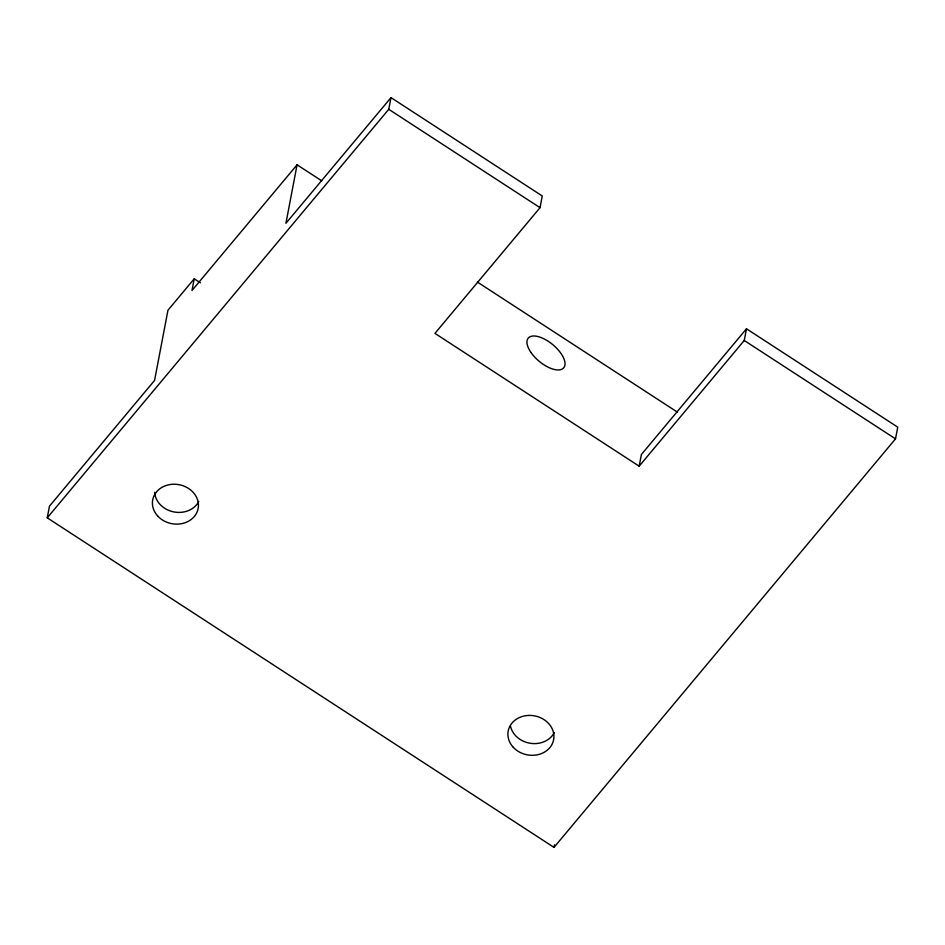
<?xml version="1.0" encoding="UTF-8"?>
<svg xmlns="http://www.w3.org/2000/svg" width="945" height="945" viewBox="0 0 945 945"><rect width="100%" height="100%" fill="white"/><g stroke="black" fill="none" stroke-linecap="round" stroke-linejoin="round"><path stroke-width="1.42" d="M321.784 180.861L297.073 164.796L285.922 223.303L390.994 97.607L542.265 195.981L540.032 207.676L434.948 333.384L639.163 466.192L641.395 454.486L746.479 328.789L897.75 427.164L895.517 438.858L554.006 847.393L47.25 517.836L49.483 506.142L154.567 380.433L167.962 310.22L194.233 278.799L200.411 282.815M194.233 278.799L192 290.493L297.073 164.796M47.25 517.836L388.761 109.301L390.994 97.607M554.006 847.393L554.502 844.795M639.163 466.192L744.247 340.483L746.479 328.789M388.761 109.301L540.032 207.676M744.247 340.483L895.517 438.858M477.39 282.059L677.47 412.174M198.769 501.464A23.129 19.833 10.8 0 1 173.502 511.859A23.129 19.833 10.8 0 1 154.661 492.286M554.254 732.647A23.129 19.833 10.8 0 1 530.476 743.313A23.129 19.833 10.8 0 1 510.477 726.067M531.043 352.556A23.129 10.749 39.9 0 0 563.681 367.888A23.129 10.749 39.9 0 0 543.257 338.487A23.129 10.749 39.9 0 0 531.043 352.556M513.324 747.353A23.129 19.833 10.8 0 0 552.577 743.172A23.129 19.833 10.8 0 0 526.826 715.554A23.129 19.833 10.8 0 0 513.324 747.353M157.839 516.171A23.129 19.833 10.8 0 0 197.092 511.989A23.129 19.833 10.8 0 0 171.34 484.372A23.129 19.833 10.8 0 0 157.839 516.171"/></g></svg>
